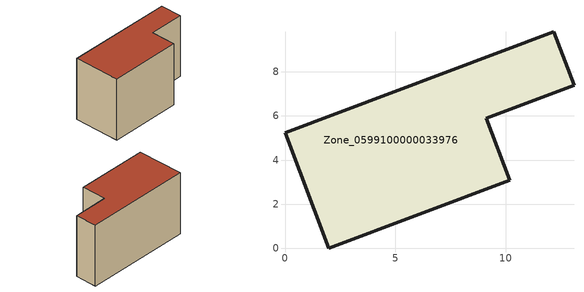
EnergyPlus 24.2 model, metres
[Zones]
Zone_0599100000033976
 floor ground (C_G): 1.98,0 0,5.25 12.18,9.82 13.1,7.39 9.12,5.9 10.18,3.08 z0
 wall outside (C_F): 13.1,7.39 12.18,9.82 0,5.25 1.98,0 10.18,3.08 9.12,5.9 13.1,7.39 z0:7.63
 roof outside (C_R): 10.18,3.08 9.12,5.9 13.1,7.39 12.18,9.82 0,5.25 1.98,0 z7.63
[BUILDING]
Pand.0599100000033976: North Axis=0; Terrain=City; Loads Convergence Tolerance Value=0.04; Temperature Convergence Tolerance Value=0.4; Solar Distribution=FullExterior; Maximum Number of Warmup Days=25; Minimum Number of Warmup Days=1
[Site:Location]
Rotterdam.The.Hague.AP_ZH_NLD Design_Conditions: Latitude=51.96; Longitude=4.45; Time Zone=1; Elevation=-4.5
[SITE:GROUNDTEMPERATURE:BUILDINGSURFACE]
18, 18, 18, 18, 18, 18, 18, 18, 18, 18, 18, 18
[MATERIAL] Thermal Absorptance=0.9; Solar Absorptance=0.7; Visible Absorptance=0.7
Name | Roughness | Thickness | Conductivity | Density | Specific Heat
G.TC.1975-1991 | MediumSmooth | 0.15 | 0.288461 | 540 | 1210
F.TC.1975-1991 | Rough | 0.3 | 0.230769 | 1920 | 840
R.TC.1975-1991 | MediumRough | 0.2 | 0.153846 | 1500 | 1000
[CONSTRUCTION]
C_G: G.TC.1975-1991
C_F: F.TC.1975-1991
C_R: R.TC.1975-1991
[ZONE]
Zone_0599100000033976: Type=1; Multiplier=1; Ceiling Height=Autocalculate; Volume=Autocalculate; Floor Area=autocalculate; Part of Total Floor Area=Yes
[ZONEINFILTRATION:DESIGNFLOWRATE]
Infil_Zone_0599100000033976: Zone or ZoneList or Space or SpaceList=Zone_0599100000033976; Schedule=AlwaysOn; Design Flow Rate Calculation Method=Flow/Area; Flow Rate per Floor Area=0.003; Constant Term Coefficient=1; Temperature Term Coefficient=0; Velocity Term Coefficient=0; Velocity Squared Term Coefficient=0
[HVACTEMPLATE:ZONE:IDEALLOADSAIRSYSTEM]
Zone_0599100000033976: Maximum Heating Supply Air Temperature=50; Minimum Cooling Supply Air Temperature=13; Maximum Heating Supply Air Humidity Ratio=0.0156; Minimum Cooling Supply Air Humidity Ratio=0.0077; Heating Limit=NoLimit; Cooling Limit=NoLimit; Dehumidification Control Type=ConstantSensibleHeatRatio; Cooling Sensible Heat Ratio=0.7; Dehumidification Setpoint=60; Humidification Control Type=None; Humidification Setpoint=30; Outdoor Air Method=None; Outdoor Air Flow Rate per Person=0.00944; Outdoor Air Flow Rate per Zone Floor Area=0; Outdoor Air Flow Rate per Zone=0; Demand Controlled Ventilation Type=None; Outdoor Air Economizer Type=NoEconomizer; Heat Recovery Type=None; Sensible Heat Recovery Effectiveness=0.7; Latent Heat Recovery Effectiveness=0.65
[ZONECONTROL:THERMOSTAT]
ThermostatControl_Zone_0599100000033976: Zone or ZoneList=Zone_0599100000033976; Control Type Schedule=DualSetpointControlType; Control 1=Thermostat_Zone_0599100000033976; Temperature Difference Between Cutout And Setpoint=0
[THERMOSTATSETPOINT:DUALSETPOINT]
Thermostat_Zone_0599100000033976: Heating Setpoint Temperature Schedule=HeatingSetpoint_Zone_0599100000033976; Cooling Setpoint Temperature Schedule=CoolingSetpoint_Zone_0599100000033976
[SCHEDULE:COMPACT]
HeatingSetpoint_Zone_0599100000033976: Through: 12/31, For: AllDays, Until: 24:00, 21
CoolingSetpoint_Zone_0599100000033976: Through: 12/31, For: AllDays, Until: 24:00, 24
DualSetpointControlType: Through: 12/31, For: AllDays, Until: 24:00, 4
AlwaysOn: Through: 12/31, For: AllDays, Until: 24:00, 1
